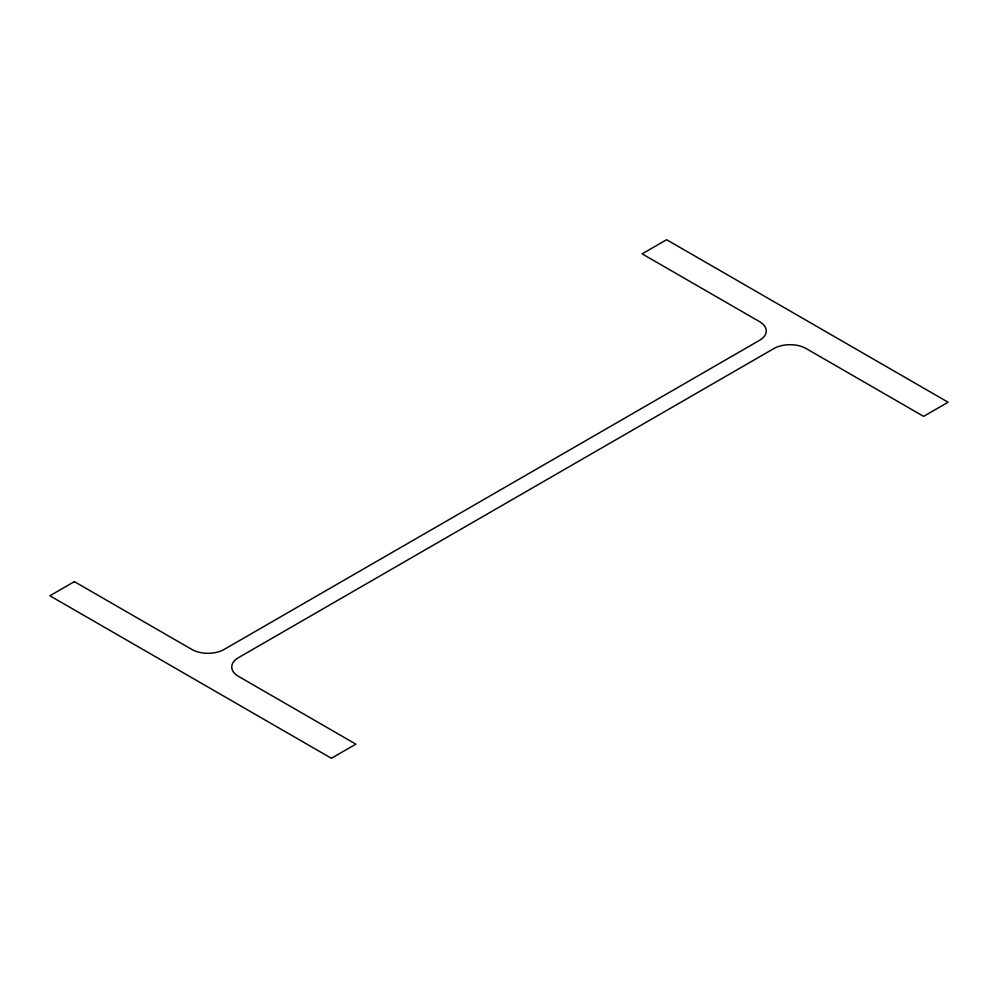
<?xml version="1.0" encoding="UTF-8"?>
<svg xmlns="http://www.w3.org/2000/svg" width="998" height="998" viewBox="0 0 998 998"><rect width="100%" height="100%" fill="white"/><g stroke="black" fill="none" stroke-linecap="round" stroke-linejoin="round"><path stroke-width="1.5" d="M74.388 581.634L49.9 595.769L331.386 758.28L355.874 744.146L238.435 676.345A22.854 13.199 0 0 1 238.435 657.682L773.849 348.564A22.854 13.199 0 0 1 806.172 348.564L923.612 416.366L948.1 402.231L666.614 239.72L642.126 253.854L759.565 321.655A22.854 13.199 0 0 1 759.565 340.318L224.151 649.436A22.854 13.199 0 0 1 191.828 649.436L74.388 581.634"/></g></svg>
